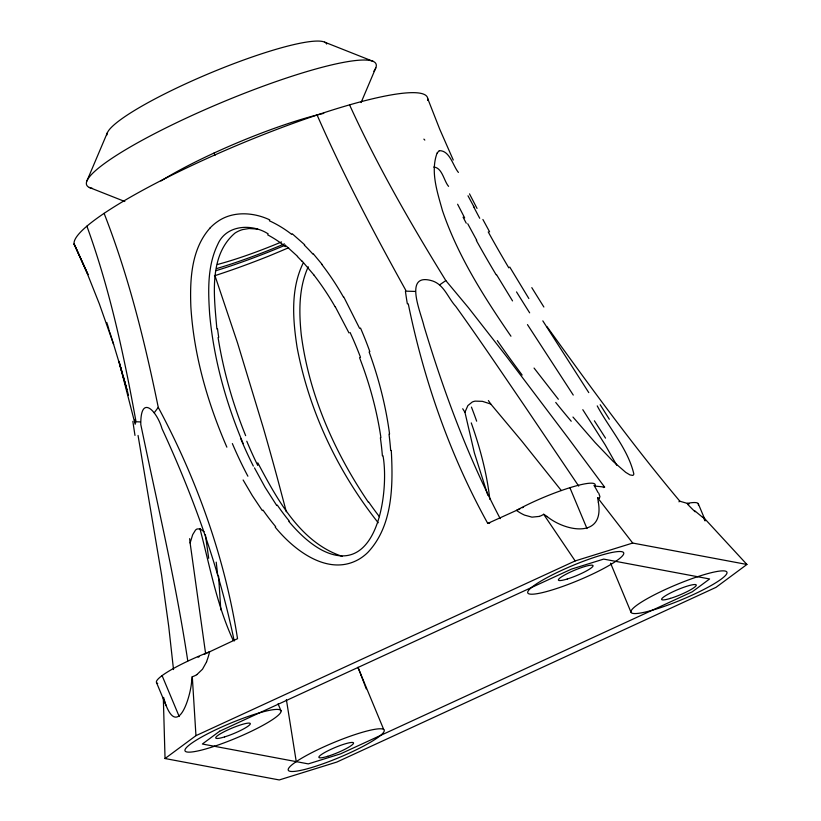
<?xml version="1.0" encoding="UTF-8"?>
<svg xmlns="http://www.w3.org/2000/svg" width="821" height="821" viewBox="0 0 821 821"><rect width="100%" height="100%" fill="white"/><g stroke="black" fill="none" stroke-linecap="round" stroke-linejoin="round"><path stroke-width="1.23" d="M187.763 660.884C175.786 581.412 157.098 503.191 140.802 424.549C140.34 393.536 156.873 410.818 161.994 428.644C193.407 496.602 219.022 567.619 234.221 641.027M500.215 518.656C468.001 457.338 443.812 392.048 423.893 325.804C421.091 313.027 402.68 271.484 432.698 281.008C444.233 284.959 448.102 298.126 455.84 306.469C479.125 338.878 501.405 371.995 523.911 404.948L578.723 486.124M191.642 680.999C191.088 693.909 178.978 737.586 166.191 705.752L156.534 682.651M205.517 652.941L190.123 542.989L192.678 534.687L195.439 530.181A15.312 7.122 -88.1 0 1 197.071 528.991L200.17 528.868L203.998 531.7M487.848 495.279L474.394 452.956L464.932 412.255L467.867 405.595L472.229 402.033A15.312 11.494 28.6 0 1 475.174 401.13L482.399 401.336L490.742 404.014L521.838 441.154L561.297 490.527M86.872 181.041L107.305 132.858M361.086 102.553L375.802 67.866M206.656 661.726L202.5 669.228L196.773 674.698M308.244 266.784C298.608 287.894 298.926 312.011 301.245 334.619C309.055 395.014 334.465 452.248 368.465 502.37M303.144 263.13C290.439 289.166 292.799 319.564 297.089 347.334C309.086 411.249 337.913 471.87 378.214 522.772M437.193 152.798C430.173 171.456 437.357 192.155 442.416 210.474C457.81 255.967 483.928 296.874 510.949 336.22M154.204 412.84L158.258 407.36C144.804 341.546 128.61 276.01 104.103 213.357M210.073 228.002C191.129 249.194 189.825 279.787 190.862 306.777C193.838 355.298 207.59 402.721 226.863 447.168M439.789 284.754L445.834 280.597L468.452 307.711L506.475 356.447L568.019 437.829L604.605 487.089L603.343 487.571M165.042 758.532L195.952 735.657L575.162 560.928L632.704 543.05L746.925 564.468L716.015 587.343L336.805 762.073L279.263 779.95L165.042 758.532L163.317 697.655A16.153 3.664 83.5 0 0 163.759 697.953M296.248 761.631L293.897 763.294A51.98 7.953 -22.7 0 0 313.499 766.968A51.98 7.953 -22.7 0 0 378.563 736.981L380.534 735.442A51.98 7.953 -22.7 0 0 358.972 733.307A51.98 7.953 -22.7 0 0 296.248 761.631L286.375 699.533M678.926 501.795L679.891 501.251L689.137 503.899M198.138 657.211L199.298 656.667M203.957 654.47L206.276 653.372M207.446 652.828L237.536 638.697C224.882 557.798 196.866 479.433 158.258 407.36M599.381 498.173L599.925 496.633L598.735 493.175M433.734 167.053C442.303 167.597 443.863 180.989 448.574 186.357M408.263 303.821C423.882 380.256 449.908 455.091 487.756 523.418L519.98 508.815M522.341 507.747L523.531 507.214M439.338 150.664C449.887 150.51 452.966 165.863 458.405 172.431M547.258 516.676C566.008 531.792 604.502 538.607 598.376 502.349M539.356 516.409L531.967 517.148L524.527 515.106A56.218 49.804 -47.9 0 1 516.471 510.375A51.98 7.953 -22.7 0 1 569.959 487.684A51.98 7.953 -22.7 0 1 594.917 486.063L604.605 487.089M487.756 523.418L489.727 523.018M415.067 291.434L406.272 291.168C374.304 233.626 343.527 175.314 317.091 114.991M140.288 421.922L136.029 421.758C124.043 355.596 109.922 289.474 86.893 226.165M257.609 229.08L249.04 228.525L242.677 229.572A28.951 28.171 70.4 0 0 234.97 233.092C208.031 256.193 214.312 297.479 216.877 329.057M342.111 556.34C300.147 542.342 277.354 499.548 257.784 462.818M89.315 187.455L124.823 201.514M324.623 42.138L373.35 61.452M269.781 219.895C253.422 212.105 232.466 210.823 217.196 221.834A49.619 48.08 57.2 0 0 210.053 227.981M268.2 233.903C252.047 223.374 226.134 224.564 217.709 244.484C207.22 266.086 208.093 291.045 209.673 314.412C213.758 358.91 225.867 402.475 243.17 443.586M702.448 517.168L694.566 510.631M292.194 233.739L304.683 244.771M286.047 245.879L297.602 256.388M746.925 564.468L703.484 517.363A16.153 2.155 48 0 1 702.55 517.281M302.159 261.129L314.135 275.23M313.253 253.771L322.058 264.331M275.199 527.123C294.287 550.624 328.964 577.286 359.752 558.783A43.421 38.915 -52.2 0 0 367.695 552.554C393.095 525.738 393.126 484.924 391.289 450.452M288.797 521.376C297.828 532.059 307.957 542.127 320.159 549.146A84.399 74.773 -59.1 0 0 323.207 550.768C378.543 577.912 389.185 489.778 383.007 455.737M572.966 417.047L595.153 442.57L613.051 461.31L625.735 472.373L629.953 474.907L632.693 475.4A43.421 7.758 51.1 0 0 633.833 473.922C627.932 448.789 609.172 428.305 597.226 405.882M679.891 501.251C632.806 445.29 589.786 386.086 547.084 326.768M558.352 399.263L534.05 368.054M632.704 543.05L597.77 497.947M262.33 510.611L252.314 495.617L243.119 479.977M276.739 505.531L265.05 487.233L254.489 467.898M575.162 560.928L543.656 514.295A16.153 14.121 -44.7 0 1 539.346 516.388M488.392 400.545L490.742 404.014M573.263 395.065L527.472 324.613M582.807 409.679L605.159 444.808L616.766 465.302M588.77 392.612L542.825 320.867M462.716 408.745L464.932 412.255M512.53 300.907L496.438 274.522M528.847 298.526L509.738 267.02M445.834 280.597C410.726 223.753 377.311 165.698 349.561 104.862M335.276 306.746L348.987 332.936M343.722 296.843L359.598 328.379M476.755 240.348L467.754 223.764M489.593 231.82L482.892 219.474M233.185 640.37C216.765 604.974 209.868 566.059 199.903 528.55M477.032 208.411L469.509 193.879M464.676 217.914L457.615 204.224M453.264 160.023L439.758 129.277L427.762 98.725M278.062 703.833L281.008 710.853M698.271 503.704L705.106 520.011M569.897 487.705L586.984 528.57M214.055 153.024L215.02 155.333M162.086 675.611L179.183 716.476M610.578 563.175L630.959 612.138M358.028 667.596L383.715 729.5M245.653 435.664C232.907 404.106 223.425 371.174 218.088 337.544M166.191 705.752L164.682 701.791M361.035 675.129L364.534 684.262M359.557 357.669C369.512 383.469 376.88 410.315 380.923 437.696M364.955 685.422L366.238 688.881M369.101 351.932C378.789 378.471 385.839 406.005 389.565 434.022M214.886 275.456L237.536 342.942L263.233 427.597A1743.825 907.061 71.8 0 1 277.385 478.191L286.293 511.699M122.216 372.867L113.616 344.379L99.29 303.749L87.118 273.136L74.075 243.837L88.042 274.614L75.091 246.259A191.334 29.269 -22.7 0 1 244.299 142.331A191.334 29.269 -22.7 0 1 427.7 100.439M471.264 422.897C479.977 447.64 486.863 473.173 489.819 499.291M113.616 344.379L109.819 332.259M109.111 329.97L109.47 331.109M108.762 328.852L107.479 324.572M106.915 322.653L107.192 323.607M119.681 364.627L126.998 389.903M123.078 375.854L125.367 383.941M127.019 389.913L118.973 361.322L135.157 424.324M125.654 384.957L126.218 386.999M127.347 391.104L128.476 395.27M134.86 419.685L135.681 422.918M138.051 435.438L161.624 575.213L168.705 626.269L173.508 669.567M205.383 534.676L208.698 558.311M189.641 538.648L190.123 542.989M218.581 576.157L220.808 609.9M195.952 735.657L192.299 676.709A16.451 14.049 -51.9 0 0 196.763 674.667M284.435 243.878A118.973 18.206 -22.7 0 1 216.549 268.6M281.531 241.938A99.926 15.291 -22.7 0 1 217.391 264.506M285.492 245.079A128.887 19.714 -22.7 0 1 215.974 270.673M92.516 188.42A156.832 23.994 -22.7 0 1 223.517 101.722A156.832 23.994 -22.7 0 1 373.853 71.232M325.906 42.969A118.973 18.154 -22.7 0 0 185.269 83.999A118.973 18.206 -22.7 0 0 106.925 134.942M326.471 43.667A118.973 18.154 -22.7 0 1 326.666 44.057M160.967 180.948A118.963 18.206 -22.7 0 1 323.731 113.37M157.704 683.472A51.98 7.953 -22.7 0 1 209.776 651.73M209.581 651.71A57.798 50.502 -52.6 0 1 206.533 661.685M703.248 517.353A113.452 59.615 47.2 0 1 705.044 520.925M597.698 497.937A112.046 79.996 23.1 0 1 598.324 502.339M599.402 498.203A16.451 3.376 46.7 0 1 597.852 498.049M547.32 516.604A115.751 84.707 21.6 0 1 543.728 514.233M192.217 676.689A114.324 49.999 -83 0 1 191.56 680.968M164.805 701.524A113.452 46.797 -84 0 1 163.451 697.388M593.963 485.344A55.397 10.406 49 0 1 597.996 492.518M695.12 511.781A55.028 9.123 49.6 0 1 687.588 504.258M687.331 503.365A51.98 7.953 -22.7 0 1 698.322 504.977M357.956 667.247A631.903 602.624 43.5 0 1 361.096 675.108M253.34 466.092A429.988 363.262 -78.3 0 1 240.758 438.732M218.725 337.349A266.363 194.988 -88.9 0 1 217.514 328.893M471.439 407.083A429.988 385.511 63.1 0 1 476.662 421.183M216.2 562.149A359.023 134.47 76.1 0 1 217.698 575.408M134.993 435.417A371.554 117.557 79.9 0 1 132.858 421.378M257.753 465.415A425.237 350.69 -79.1 0 1 246.782 441.216M289.208 520.976A268.929 236.202 -65.3 0 1 277.293 505.059M380.369 437.798A328.143 307.547 -35.7 0 1 382.391 455.829M350.085 332.484A419.162 395.209 -2.1 0 1 360.511 357.34M314.094 275.251A291.373 269.678 12.1 0 1 335.122 306.818M297.407 256.562A190.174 179.563 3.8 0 1 301.964 261.294M267.656 234.847A109.255 105.437 -11.1 0 1 285.39 246.618M247.891 476.211A434.843 362.666 -78.6 0 1 232.364 443.576M275.671 526.661A284.425 252.796 -62.3 0 1 262.987 510.067M389 434.124A343.404 321.196 -40.2 0 1 390.673 450.534M360.501 328.02A428.962 406.097 -5.1 0 1 369.861 351.686M321.842 264.475A283.902 264.475 10.2 0 1 343.394 296.997M304.304 245.11A194.454 184.171 2.1 0 1 312.873 254.079M269.35 220.767A113.76 110.322 -18.6 0 1 291.671 234.365M407.36 303.893A371.903 332.474 25.2 0 1 405.42 291.198M594.383 420.793A328.143 15.743 55.6 0 1 605.518 438.116M529.658 312.832A419.162 59.081 58.9 0 1 516.532 291.917M496.141 274.758A291.373 69.6 59.6 0 1 476.313 240.409M466.256 223.209A190.174 31.896 60.2 0 1 463.085 217.165M423.882 139.108A109.255 7.451 61.7 0 1 424.816 140.093M437.295 153.117A49.619 13.382 76.3 0 1 439.358 150.756M522.146 375.043A434.843 184.427 51.5 0 1 497.321 340.612M571.221 421.245A284.425 72.915 52 0 1 555.735 402.454M600.172 404.732A343.404 26.015 55.5 0 1 609.315 419.233M543.871 307.013A428.962 51.774 59.1 0 1 531.803 287.637M508.804 267.851A283.902 62.324 59.8 0 1 488.228 231.943M479.721 218.283A194.454 30.12 60.3 0 1 473.46 206.389M468.001 195.798A113.76 3.571 62.2 0 1 474.045 207.046M379.415 516.686A346.76 345.662 38.7 0 1 368.783 502.154M288.623 247.716A189.754 29.033 -22.7 0 1 279.55 251.595L270.171 255.526A153.866 23.542 -22.7 0 1 214.414 275.815M531.546 587.456L531.433 587.549A51.98 7.953 -22.7 0 0 553.005 589.683A51.98 7.953 -22.7 0 0 615.719 561.359L618.069 559.706A51.98 7.953 -22.7 0 0 598.478 556.033A51.98 7.953 -22.7 0 0 533.404 586.009L531.659 587.364M219.679 731.203L202.356 744.021L308.296 763.889L340.551 753.863L692.288 591.797L709.621 578.969L603.681 559.101L571.416 569.127L219.679 731.203M697.84 576.629L697.573 576.711A51.98 7.953 -22.7 0 0 636.624 605.375A51.98 7.953 -22.7 0 0 652.305 610.219L656.225 609.049A51.98 7.953 -22.7 0 0 721.3 579.062A51.98 7.953 -22.7 0 0 701.698 575.388L697.84 576.629M214.394 746.279L210.268 747.613A51.98 7.953 -22.7 0 1 190.667 743.929A51.98 7.953 -22.7 0 1 255.742 713.952L259.662 712.772A51.98 7.953 -22.7 0 1 275.343 717.626A51.98 7.953 -22.7 0 1 214.394 746.279M670.511 598.365A18.739 2.863 -22.7 0 0 696.28 585.127A18.739 2.863 -22.7 0 0 670.1 593.162A18.739 2.863 -22.7 0 0 670.511 598.365M327.784 756.285A18.739 2.863 -22.7 0 0 353.553 743.046A18.739 2.863 -22.7 0 0 327.363 751.082A18.739 2.863 -22.7 0 0 327.784 756.285M567.28 579A18.739 2.863 -22.7 0 0 593.06 565.772A18.739 2.863 -22.7 0 0 566.87 573.797A18.739 2.863 -22.7 0 0 567.28 579M224.554 736.919A18.739 2.863 -22.7 0 0 250.323 723.691A18.739 2.863 -22.7 0 0 224.143 731.727A18.739 2.863 -22.7 0 0 224.554 736.919"/></g></svg>
